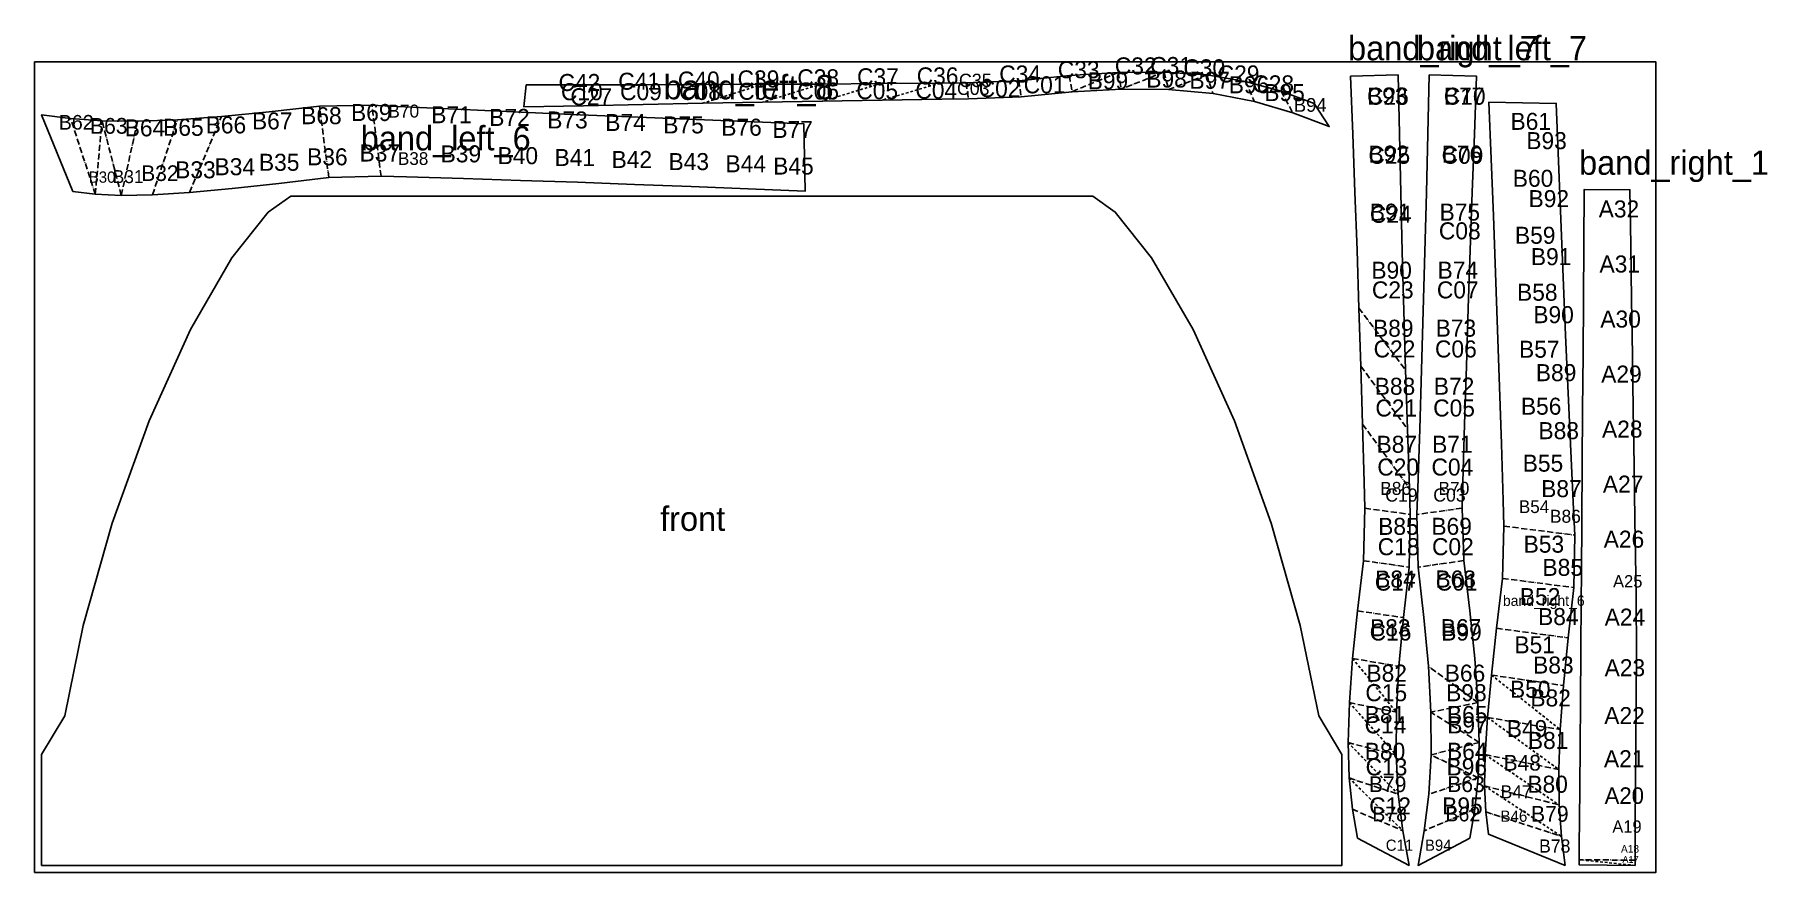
# Model space of a CAD drawing. Header units: millimetres. Extents: x 0 to 2606, y 0 to 1260.
import ezdxf

# ---------------------------------------------------------------- set-up
doc = ezdxf.new("R2010")
doc.units = ezdxf.units.MM
doc.linetypes.add('DASHDOT', pattern=[13, 9, -2, 0, -2])
doc.linetypes.add('DASHED', pattern=[7, 4, -3])
for name, color, linetype in [('CUT', 7, 'CONTINUOUS'), ('LABEL', 7, 'CONTINUOUS'), ('SCORE-MOUNTAIN', 7, 'DASHDOT'), ('SCORE-VALLEY', 7, 'DASHED'), ('SEAM', 7, 'CONTINUOUS'), ('SHEET', 7, 'CONTINUOUS')]:
    doc.layers.add(name, color=color, linetype=linetype)

msp = doc.modelspace()

# ---------------------------------------------------------------- linework, layer by layer
at = {"layer": 'CUT'}
for points in [[(1924.210831, 1156.277814), (1874.586485, 1174.876473), (1821.317534, 1189.772932), (1762.762611, 1199.478571), (1698.655477, 1203.814612), (1629.490007, 1203.276986), (1556.219686, 1198.66595), (1480.116356, 1190.822375), (1400.97924, 1187.430235), (1361.204898, 1187.060979), (1272.384159, 1186.372528), (1183.562533, 1185.809979), (1094.740975, 1185.3608), (1005.918551, 1185.010094), (917.096475, 1184.743708), (828.273059, 1184.550658), (739.450682, 1184.418494), (735.838, 1151.329873), (825.600095, 1153.248435), (915.364862, 1155.098818), (1005.13003, 1156.867758), (1094.898232, 1158.543249), (1184.667151, 1160.110324), (1274.439341, 1161.556413), (1364.213271, 1162.868565), (1404.415602, 1163.427771), (1483.712291, 1166.793864), (1560.199428, 1174.264701), (1634.457442, 1178.135473), (1705.422719, 1177.459907), (1772.257996, 1171.428476), (1834.488499, 1159.67376), (1892.30355, 1142.606454), (1947.092117, 1121.918)], [(2067.260528, 10.414), (2057.899986, 62.575921), (2050.99244, 117.45553), (2047.676193, 176.716655), (2048.13388, 240.968631), (2051.988451, 310.028703), (2058.603154, 383.145372), (2067.305069, 459.15534), (2068.953003, 538.347979), (2067.596217, 578.100888), (2064.715581, 666.877572), (2061.984873, 755.658994), (2059.402771, 844.444148), (2056.968491, 933.233902), (2054.67782, 1022.026835), (2052.523886, 1110.82434), (2050.501439, 1199.623787), (1979.239553, 1197.521606), (1982.59157, 1110.293662), (1985.808191, 1023.059671), (1988.884201, 935.821353), (1991.813162, 848.57723), (1994.593076, 761.329179), (1997.222872, 674.075526), (1999.703684, 586.81751), (2000.785896, 547.74171), (1998.528695, 468.842753), (1989.504787, 393.359871), (1982.253862, 321.654235), (1977.336337, 255.277613), (1975.358, 195.286974), (1976.82352, 142.028393), (1981.82387, 94.818828), (1989.446586, 51.47107)], [(2158.390437, 51.578464), (2165.967929, 94.934151), (2171.000188, 142.140325), (2172.564932, 195.396083), (2170.700361, 255.390366), (2165.856123, 321.772377), (2158.604815, 393.477974), (2149.506443, 468.951916), (2147.1418, 547.847727), (2148.190038, 586.924453), (2150.677476, 674.18228), (2153.314841, 761.435705), (2156.101942, 848.683527), (2159.036281, 935.927469), (2162.114758, 1023.165699), (2165.329939, 1110.399743), (2168.675712, 1197.627927), (2097.410674, 1199.62036), (2095.396876, 1110.820716), (2093.246863, 1022.023116), (2090.956253, 933.230181), (2088.519145, 844.440505), (2085.932393, 755.655486), (2083.196601, 666.87422), (2080.311739, 578.097674), (2078.99, 538.343584), (2080.745829, 459.153264), (2089.523025, 383.151952), (2096.140187, 310.035505), (2099.925098, 240.971581), (2100.274258, 176.718923), (2096.865952, 117.463022), (2089.936426, 62.586184), (2080.633256, 10.414)], [(57.568328, 1024.254484), (91.188411, 1020.165733), (130.170531, 1018.286), (177.258097, 1019.221033), (233.054322, 1022.800143), (296.891509, 1028.608345), (367.316065, 1036.184485), (442.367242, 1045.083126), (520.954962, 1047.402756), (559.322273, 1046.282752), (644.99581, 1043.651248), (730.665253, 1040.883813), (816.328876, 1037.975553), (901.988468, 1034.923641), (987.641974, 1031.726216), (1073.290786, 1028.380859), (1158.93265, 1024.890101), (1156.770605, 1126.127801), (1069.539014, 1129.383547), (982.31207, 1132.785919), (895.091739, 1136.335508), (807.876626, 1140.028735), (720.668586, 1143.86384), (633.465764, 1147.836705), (546.269107, 1151.942657), (507.222846, 1153.807822), (428.30032, 1152.635065), (352.77163, 1144.002962), (281.045535, 1136.957288), (214.667978, 1132.05239), (154.686975, 1129.800755), (101.413104, 1130.521033), (54.074719, 1134.102069), (10.414, 1139.658647)], [(2301.995128, 10.414), (2296.396014, 54.069284), (2292.866433, 101.411534), (2292.261722, 154.686842), (2294.626735, 214.663482), (2299.592636, 281.036503), (2306.625579, 352.763847), (2315.178225, 428.301576), (2316.242744, 507.225636), (2314.34112, 546.270138), (2310.227473, 633.466432), (2306.250131, 720.66905), (2302.413279, 807.877013), (2298.720293, 895.092136), (2295.172131, 982.312526), (2291.771587, 1069.539541), (2288.517245, 1156.771184), (2187.276104, 1158.765636), (2190.762809, 1073.123606), (2194.103718, 987.474621), (2197.297147, 901.820965), (2200.346324, 816.161276), (2203.253925, 730.497631), (2206.023536, 644.828258), (2208.660545, 559.15489), (2209.815989, 520.78863), (2207.604098, 442.197805), (2198.78418, 367.137335), (2191.218842, 296.711617), (2185.346099, 232.880336), (2181.648225, 177.091856), (2180.59, 130.006898), (2182.407308, 91.021817), (2186.524445, 57.405198)], [(10.414, 10.414), (1966.214, 10.414), (1966.214, 177.189), (1931.263, 235.565), (1903.448, 371.132), (1859.836, 525.39), (1804.376, 679.073), (1742.305, 816.39), (1680.003, 924.372), (1625.25, 993.24), (1591.414, 1016.889), (385.214, 1016.889), (351.378, 993.24), (296.625, 924.372), (234.323, 816.39), (172.252, 679.073), (116.792, 525.39), (73.18, 371.132), (45.365, 235.565), (10.414, 177.189)], [(2407.14376, 10.414), (2407.0633, 18.253884), (2407.13532, 41.044915), (2407.345651, 77.998073), (2407.677092, 127.707262), (2408.109189, 188.268177), (2408.618882, 257.356389), (2409.181751, 332.317706), (2408.716047, 410.282088), (2408.143246, 447.351375), (2406.86886, 530.130717), (2405.598116, 612.910139), (2404.332355, 695.688638), (2403.073043, 778.46822), (2401.818446, 861.246889), (2400.571105, 944.026643), (2399.329524, 1026.805508), (2330.564644, 1027.295302), (2329.968226, 944.535451), (2329.365385, 861.774646), (2328.756611, 779.014886), (2328.142312, 696.254165), (2327.522907, 613.494483), (2326.898742, 530.733837), (2326.270152, 447.973224), (2325.987827, 410.912299), (2325.39344, 332.956565), (2324.820616, 257.996754), (2324.289323, 188.912797), (2323.817544, 128.360635), (2323.421331, 78.667214), (2323.115199, 41.741483), (2322.91294, 19.002383), (2322.83, 11.324831)]]:
    msp.add_lwpolyline(points, close=True, dxfattribs=at)
at = {"layer": 'SCORE-MOUNTAIN'}
for p, q in [((1629.490007, 1203.276986), (1560.199428, 1174.264701)), ((1629.490007, 1203.276986), (1634.457442, 1178.135473)), ((1698.655477, 1203.814612), (1634.457442, 1178.135473)), ((1698.655477, 1203.814612), (1705.422719, 1177.459907)), ((1762.762611, 1199.478571), (1705.422719, 1177.459907)), ((1762.762611, 1199.478571), (1772.257996, 1171.428476)), ((1400.97924, 1187.430235), (1404.415602, 1163.427771)), ((1480.116356, 1190.822375), (1483.712291, 1166.793864)), ((1556.219686, 1198.66595), (1560.199428, 1174.264701)), ((1821.317534, 1189.772932), (1834.488499, 1159.67376)), ((1874.586485, 1174.876473), (1892.30355, 1142.606454)), ((442.367242, 1045.083126), (428.30032, 1152.635065)), ((520.954962, 1047.402756), (507.222846, 1153.807822)), ((91.188411, 1020.165733), (54.074719, 1134.102069)), ((91.188411, 1020.165733), (101.413104, 1130.521033)), ((130.170531, 1018.286), (101.413104, 1130.521033)), ((130.170531, 1018.286), (154.686975, 1129.800755)), ((177.258097, 1019.221033), (214.667978, 1132.05239)), ((233.054322, 1022.800143), (281.045535, 1136.957288)), ((1991.813162, 848.57723), (2061.984873, 755.658994)), ((1994.593076, 761.329179), (2064.715581, 666.877572)), ((1997.222872, 674.075526), (2067.596217, 578.100888)), ((2000.785896, 547.74171), (2068.953003, 538.347979)), ((2147.1418, 547.847727), (2078.99, 538.343584)), ((2209.815989, 520.78863), (2316.242744, 507.225636)), ((1998.528695, 468.842753), (2067.305069, 459.15534)), ((2149.506443, 468.951916), (2080.745829, 459.153264)), ((2207.604098, 442.197805), (2315.178225, 428.301576)), ((1989.504787, 393.359871), (2058.603154, 383.145372)), ((2198.78418, 367.137335), (2306.625579, 352.763847)), ((1982.253862, 321.654235), (2051.988451, 310.028703)), ((2170.700361, 255.390366), (2096.140187, 310.035505)), ((2191.218842, 296.711617), (2299.592636, 281.036503)), ((1977.336337, 255.277613), (2048.13388, 240.968631)), ((2170.700361, 255.390366), (2099.925098, 240.971581)), ((2172.564932, 195.396083), (2099.925098, 240.971581)), ((2185.346099, 232.880336), (2294.626735, 214.663482)), ((1975.358, 195.286974), (2047.676193, 176.716655)), ((2172.564932, 195.396083), (2100.274258, 176.718923)), ((2171.000188, 142.140325), (2100.274258, 176.718923)), ((2181.648225, 177.091856), (2292.261722, 154.686842)), ((1976.82352, 142.028393), (2050.99244, 117.45553)), ((2171.000188, 142.140325), (2096.865952, 117.463022)), ((2180.59, 130.006898), (2292.866433, 101.411534)), ((1981.82387, 94.818828), (2057.899986, 62.575921)), ((2165.967929, 94.934151), (2089.936426, 62.586184)), ((2182.407308, 91.021817), (2296.396014, 54.069284)), ((2407.0633, 18.253884), (2322.91294, 19.002383))]:
    msp.add_line(p, q, dxfattribs=at)
at = {"layer": 'SCORE-VALLEY'}
for p, q in [((1094.740975, 1185.3608), (1005.13003, 1156.867758)), ((1183.562533, 1185.809979), (1094.898232, 1158.543249)), ((1272.384159, 1186.372528), (1184.667151, 1160.110324)), ((1361.204898, 1187.060979), (1274.439341, 1161.556413)), ((1982.253862, 321.654235), (2048.13388, 240.968631)), ((2191.218842, 296.711617), (2294.626735, 214.663482)), ((1977.336337, 255.277613), (2047.676193, 176.716655)), ((2185.346099, 232.880336), (2292.261722, 154.686842)), ((1975.358, 195.286974), (2050.99244, 117.45553)), ((2181.648225, 177.091856), (2292.866433, 101.411534)), ((1976.82352, 142.028393), (2057.899986, 62.575921)), ((2180.59, 130.006898), (2296.396014, 54.069284)), ((2407.14376, 10.414), (2322.91294, 19.002383))]:
    msp.add_line(p, q, dxfattribs=at)
at = {"layer": 'SEAM'}
for p, q in [((1629.490007, 1203.276986), (1556.219686, 1198.66595)), ((1698.655477, 1203.814612), (1629.490007, 1203.276986)), ((1762.762611, 1199.478571), (1698.655477, 1203.814612)), ((1821.317534, 1189.772932), (1762.762611, 1199.478571)), ((2052.523886, 1110.82434), (2050.501439, 1199.623787)), ((2095.396876, 1110.820716), (2097.410674, 1199.62036)), ((828.273059, 1184.550658), (739.450682, 1184.418494)), ((917.096475, 1184.743708), (828.273059, 1184.550658)), ((1005.918551, 1185.010094), (917.096475, 1184.743708)), ((1094.740975, 1185.3608), (1005.918551, 1185.010094)), ((1183.562533, 1185.809979), (1094.740975, 1185.3608)), ((1272.384159, 1186.372528), (1183.562533, 1185.809979)), ((1361.204898, 1187.060979), (1272.384159, 1186.372528)), ((1400.97924, 1187.430235), (1361.204898, 1187.060979)), ((1480.116356, 1190.822375), (1400.97924, 1187.430235)), ((1556.219686, 1198.66595), (1480.116356, 1190.822375)), ((1560.199428, 1174.264701), (1483.712291, 1166.793864)), ((1634.457442, 1178.135473), (1560.199428, 1174.264701)), ((1705.422719, 1177.459907), (1634.457442, 1178.135473)), ((1772.257996, 1171.428476), (1705.422719, 1177.459907)), ((1874.586485, 1174.876473), (1821.317534, 1189.772932)), ((1874.586485, 1174.876473), (1924.210831, 1156.277814)), ((1982.59157, 1110.293662), (1979.239553, 1197.521606)), ((2165.329939, 1110.399743), (2168.675712, 1197.627927)), ((352.77163, 1144.002962), (428.30032, 1152.635065)), ((428.30032, 1152.635065), (507.222846, 1153.807822)), ((507.222846, 1153.807822), (546.269107, 1151.942657)), ((546.269107, 1151.942657), (633.465764, 1147.836705)), ((633.465764, 1147.836705), (720.668586, 1143.86384)), ((825.600095, 1153.248435), (735.838, 1151.329873)), ((915.364862, 1155.098818), (825.600095, 1153.248435)), ((1005.13003, 1156.867758), (915.364862, 1155.098818)), ((1094.898232, 1158.543249), (1005.13003, 1156.867758)), ((1184.667151, 1160.110324), (1094.898232, 1158.543249)), ((1274.439341, 1161.556413), (1184.667151, 1160.110324)), ((1364.213271, 1162.868565), (1274.439341, 1161.556413)), ((1404.415602, 1163.427771), (1364.213271, 1162.868565)), ((1483.712291, 1166.793864), (1404.415602, 1163.427771)), ((1834.488499, 1159.67376), (1772.257996, 1171.428476)), ((1892.30355, 1142.606454), (1834.488499, 1159.67376)), ((2190.762809, 1073.123606), (2187.276104, 1158.765636)), ((2291.771587, 1069.539541), (2288.517245, 1156.771184)), ((54.074719, 1134.102069), (10.414, 1139.658647)), ((54.074719, 1134.102069), (101.413104, 1130.521033)), ((101.413104, 1130.521033), (154.686975, 1129.800755)), ((154.686975, 1129.800755), (214.667978, 1132.05239)), ((214.667978, 1132.05239), (281.045535, 1136.957288)), ((281.045535, 1136.957288), (352.77163, 1144.002962)), ((720.668586, 1143.86384), (807.876626, 1140.028735)), ((807.876626, 1140.028735), (895.091739, 1136.335508)), ((895.091739, 1136.335508), (982.31207, 1132.785919)), ((982.31207, 1132.785919), (1069.539014, 1129.383547)), ((1069.539014, 1129.383547), (1156.770605, 1126.127801)), ((1892.30355, 1142.606454), (1947.092117, 1121.918)), ((1985.808191, 1023.059671), (1982.59157, 1110.293662)), ((2054.67782, 1022.026835), (2052.523886, 1110.82434)), ((2093.246863, 1022.023116), (2095.396876, 1110.820716)), ((2162.114758, 1023.165699), (2165.329939, 1110.399743)), ((2194.103718, 987.474621), (2190.762809, 1073.123606)), ((2295.172131, 982.312526), (2291.771587, 1069.539541)), ((367.316065, 1036.184485), (442.367242, 1045.083126)), ((442.367242, 1045.083126), (520.954962, 1047.402756)), ((520.954962, 1047.402756), (559.322273, 1046.282752)), ((559.322273, 1046.282752), (644.99581, 1043.651248)), ((644.99581, 1043.651248), (730.665253, 1040.883813)), ((91.188411, 1020.165733), (57.568328, 1024.254484)), ((91.188411, 1020.165733), (130.170531, 1018.286)), ((130.170531, 1018.286), (177.258097, 1019.221033)), ((177.258097, 1019.221033), (233.054322, 1022.800143)), ((233.054322, 1022.800143), (296.891509, 1028.608345)), ((296.891509, 1028.608345), (367.316065, 1036.184485)), ((730.665253, 1040.883813), (816.328876, 1037.975553)), ((816.328876, 1037.975553), (901.988468, 1034.923641)), ((901.988468, 1034.923641), (987.641974, 1031.726216)), ((987.641974, 1031.726216), (1073.290786, 1028.380859)), ((1073.290786, 1028.380859), (1158.93265, 1024.890101)), ((1988.884201, 935.821353), (1985.808191, 1023.059671)), ((2056.968491, 933.233902), (2054.67782, 1022.026835)), ((2090.956253, 933.230181), (2093.246863, 1022.023116)), ((2159.036281, 935.927469), (2162.114758, 1023.165699)), ((2400.571105, 944.026643), (2399.329524, 1026.805508)), ((2197.297147, 901.820965), (2194.103718, 987.474621)), ((2298.720293, 895.092136), (2295.172131, 982.312526)), ((2401.818446, 861.246889), (2400.571105, 944.026643)), ((1991.813162, 848.57723), (1988.884201, 935.821353)), ((2059.402771, 844.444148), (2056.968491, 933.233902)), ((2088.519145, 844.440505), (2090.956253, 933.230181)), ((2156.101942, 848.683527), (2159.036281, 935.927469)), ((2200.346324, 816.161276), (2197.297147, 901.820965)), ((2302.413279, 807.877013), (2298.720293, 895.092136)), ((2403.073043, 778.46822), (2401.818446, 861.246889)), ((1994.593076, 761.329179), (1991.813162, 848.57723)), ((2061.984873, 755.658994), (2059.402771, 844.444148)), ((2085.932393, 755.655486), (2088.519145, 844.440505)), ((2153.314841, 761.435705), (2156.101942, 848.683527)), ((2203.253925, 730.497631), (2200.346324, 816.161276)), ((2306.250131, 720.66905), (2302.413279, 807.877013)), ((1997.222872, 674.075526), (1994.593076, 761.329179)), ((2150.677476, 674.18228), (2153.314841, 761.435705)), ((2404.332355, 695.688638), (2403.073043, 778.46822)), ((2064.715581, 666.877572), (2061.984873, 755.658994)), ((2083.196601, 666.87422), (2085.932393, 755.655486)), ((2206.023536, 644.828258), (2203.253925, 730.497631)), ((2310.227473, 633.466432), (2306.250131, 720.66905)), ((2405.598116, 612.910139), (2404.332355, 695.688638)), ((1999.703684, 586.81751), (1997.222872, 674.075526)), ((2067.596217, 578.100888), (2064.715581, 666.877572)), ((2080.311739, 578.097674), (2083.196601, 666.87422)), ((2148.190038, 586.924453), (2150.677476, 674.18228)), ((2208.660545, 559.15489), (2206.023536, 644.828258)), ((2314.34112, 546.270138), (2310.227473, 633.466432)), ((2406.86886, 530.130717), (2405.598116, 612.910139)), ((2000.785896, 547.74171), (1999.703684, 586.81751)), ((2068.953003, 538.347979), (2067.596217, 578.100888)), ((2078.99, 538.343584), (2080.311739, 578.097674)), ((2147.1418, 547.847727), (2148.190038, 586.924453)), ((1998.528695, 468.842753), (2000.785896, 547.74171)), ((2149.506443, 468.951916), (2147.1418, 547.847727)), ((2209.815989, 520.78863), (2208.660545, 559.15489)), ((2067.305069, 459.15534), (2068.953003, 538.347979)), ((2080.745829, 459.153264), (2078.99, 538.343584)), ((2316.242744, 507.225636), (2314.34112, 546.270138)), ((2408.143246, 447.351375), (2406.86886, 530.130717)), ((2207.604098, 442.197805), (2209.815989, 520.78863)), ((2315.178225, 428.301576), (2316.242744, 507.225636)), ((1989.504787, 393.359871), (1998.528695, 468.842753)), ((2058.603154, 383.145372), (2067.305069, 459.15534)), ((2089.523025, 383.151952), (2080.745829, 459.153264)), ((2158.604815, 393.477974), (2149.506443, 468.951916)), ((2408.716047, 410.282088), (2408.143246, 447.351375)), ((2198.78418, 367.137335), (2207.604098, 442.197805)), ((2306.625579, 352.763847), (2315.178225, 428.301576)), ((1982.253862, 321.654235), (1989.504787, 393.359871)), ((2165.856123, 321.772377), (2158.604815, 393.477974)), ((2409.181751, 332.317706), (2408.716047, 410.282088)), ((2051.988451, 310.028703), (2058.603154, 383.145372)), ((2096.140187, 310.035505), (2089.523025, 383.151952)), ((2191.218842, 296.711617), (2198.78418, 367.137335)), ((2299.592636, 281.036503), (2306.625579, 352.763847)), ((1977.336337, 255.277613), (1982.253862, 321.654235)), ((2170.700361, 255.390366), (2165.856123, 321.772377)), ((2408.618882, 257.356389), (2409.181751, 332.317706)), ((2048.13388, 240.968631), (2051.988451, 310.028703)), ((2099.925098, 240.971581), (2096.140187, 310.035505)), ((2185.346099, 232.880336), (2191.218842, 296.711617)), ((2294.626735, 214.663482), (2299.592636, 281.036503)), ((1975.358, 195.286974), (1977.336337, 255.277613)), ((2047.676193, 176.716655), (2048.13388, 240.968631)), ((2100.274258, 176.718923), (2099.925098, 240.971581)), ((2172.564932, 195.396083), (2170.700361, 255.390366)), ((2408.109189, 188.268177), (2408.618882, 257.356389)), ((2181.648225, 177.091856), (2185.346099, 232.880336)), ((2292.261722, 154.686842), (2294.626735, 214.663482)), ((1976.82352, 142.028393), (1975.358, 195.286974)), ((2171.000188, 142.140325), (2172.564932, 195.396083)), ((2407.677092, 127.707262), (2408.109189, 188.268177)), ((2050.99244, 117.45553), (2047.676193, 176.716655)), ((2096.865952, 117.463022), (2100.274258, 176.718923)), ((2180.59, 130.006898), (2181.648225, 177.091856)), ((1981.82387, 94.818828), (1976.82352, 142.028393)), ((2165.967929, 94.934151), (2171.000188, 142.140325)), ((2292.866433, 101.411534), (2292.261722, 154.686842)), ((2057.899986, 62.575921), (2050.99244, 117.45553)), ((2089.936426, 62.586184), (2096.865952, 117.463022)), ((2182.407308, 91.021817), (2180.59, 130.006898)), ((2407.345651, 77.998073), (2407.677092, 127.707262)), ((1989.446586, 51.47107), (1981.82387, 94.818828)), ((2165.967929, 94.934151), (2158.390437, 51.578464)), ((2186.524445, 57.405198), (2182.407308, 91.021817)), ((2296.396014, 54.069284), (2292.866433, 101.411534)), ((2067.260528, 10.414), (2057.899986, 62.575921)), ((2089.936426, 62.586184), (2080.633256, 10.414)), ((2301.995128, 10.414), (2296.396014, 54.069284)), ((2407.13532, 41.044915), (2407.345651, 77.998073)), ((2407.0633, 18.253884), (2407.13532, 41.044915)), ((2407.14376, 10.414), (2407.0633, 18.253884))]:
    msp.add_line(p, q, dxfattribs=at)
at = {"layer": 'SHEET'}
msp.add_lwpolyline([(0, 0), (2438.4, 0), (2438.4, 1219.2), (0, 1219.2)], close=True, dxfattribs=at)

# ---------------------------------------------------------------- texts
at = {"layer": 'LABEL'}
for s, height, p in [('band_right_7', 36.576, (1975.358, 1221.569387)), ('band_left_7', 36.576, (2078.99, 1221.56596)), ('band_left_8', 36.576, (945.970797, 1162.866306)), ('band_left_6', 36.576, (490.36585, 1086.046911)), ('band_right_1', 36.576, (2322.83, 1049.240902)), ('front', 36.576, (940.7652, 513.6515)), ('band_right_6', 15.744769, (2208.284542, 400.853556))]:
    msp.add_text(s, height=height, dxfattribs=at).set_placement(p)
at = {"layer": 'SEAM'}
for s, height, p in [('C32', 25.6032, (1624.602134, 1200.295542)), ('C31', 25.6032, (1677.840391, 1200.839526)), ('C42', 25.6032, (787.907605, 1175.326772)), ('C41', 25.6032, (877.688541, 1177.211612)), ('C40', 25.6032, (967.474404, 1179.021695)), ('C39', 25.6032, (1057.265079, 1180.744371)), ('C38', 25.6032, (1147.061459, 1182.366156)), ('C37', 25.6032, (1236.86307, 1183.87326)), ('C36', 25.6032, (1326.670503, 1185.252908)), ('C35', 20.10311, (1390.093727, 1181.239217)), ('C34', 25.6032, (1450.767631, 1188.132965)), ('C33', 25.6032, (1538.86985, 1194.583651)), ('B99', 25.6032, (1583.739329, 1177.974083)), ('B98', 25.6032, (1671.93281, 1180.503615)), ('C30', 25.6032, (1727.718182, 1197.393812)), ('B97', 25.6032, (1736.834996, 1178.65624)), ('C29', 25.6032, (1779.343179, 1188.193603)), ('C28', 25.6032, (1831.330563, 1173.240133)), ('C10', 25.6032, (791.577118, 1161.441722)), ('C27', 25.6032, (805.677807, 1153.819427)), ('C09', 25.6032, (880.415809, 1161.604358)), ('C08', 25.6032, (969.25758, 1161.834125)), ('C07', 25.6032, (1058.101705, 1162.142747)), ('C06', 25.6032, (1146.949243, 1162.542804)), ('C05', 25.6032, (1235.800244, 1163.048836)), ('C04', 25.6032, (1324.654089, 1163.674565)), ('C03', 19.888028, (1387.224643, 1169.347153)), ('C02', 25.6032, (1419.852184, 1166.104565)), ('C01', 25.6032, (1487.576048, 1171.822701)), ('B96', 25.6032, (1795.953022, 1171.893034)), ('B95', 25.6032, (1849.427201, 1160.133201)), ('C26', 25.6032, (2003.90266, 1154.699388)), ('B93', 25.6032, (2003.90054, 1154.792478)), ('C10', 25.6032, (2119.40712, 1154.698106)), ('B77', 25.6032, (2119.41475, 1154.897032)), ('B68', 25.6032, (400.833451, 1125.425168)), ('B69', 25.6032, (475.784914, 1130.181107)), ('B70', 19.545392, (531.77027, 1135.304422)), ('B71', 25.6032, (596.464544, 1126.872305)), ('B72', 25.6032, (683.699414, 1122.83127)), ('B94', 20.738592, (1893.813283, 1143.999926)), ('B62', 22.006442, (36.345832, 1117.233035)), ('B63', 23.73682, (83.253491, 1111.009278)), ('B64', 25.6032, (135.419482, 1107.12012)), ('B65', 25.6032, (193.222838, 1107.899911)), ('B66', 25.6032, (257.235816, 1111.524613)), ('B67', 25.6032, (326.842209, 1117.547619)), ('B73', 25.6032, (770.941199, 1118.925657)), ('B74', 25.6032, (858.190238, 1115.159874)), ('B75', 25.6032, (945.445868, 1111.536892)), ('B76', 25.6032, (1032.708375, 1108.059362)), ('B77', 25.6032, (1109.605652, 1104.728827)), ('B61', 25.6032, (2219.724223, 1116.881979)), ('B37', 25.6032, (488.662214, 1069.27579)), ('B93', 25.6032, (2243.465728, 1087.871442)), ('B33', 25.6032, (211.36209, 1044.006206)), ('B34', 25.6032, (270.565952, 1048.652335)), ('B35', 25.6032, (337.320058, 1055.307103)), ('B36', 25.6032, (409.809478, 1063.516402)), ('B38', 19.191828, (546.400167, 1064.108044)), ('B39', 25.6032, (610.547441, 1067.999018)), ('B40', 25.6032, (696.255473, 1065.298397)), ('B41', 25.6032, (781.959875, 1062.459295)), ('B42', 25.6032, (867.660092, 1059.477866)), ('B43', 25.6032, (953.355768, 1056.35177)), ('B44', 25.6032, (1039.046686, 1053.078861)), ('B45', 25.6032, (1110.781725, 1049.659242)), ('C25', 25.6032, (2005.992455, 1065.866808)), ('B92', 25.6032, (2005.952214, 1067.52576)), ('C09', 25.6032, (2116.066541, 1065.864153)), ('B76', 25.6032, (2116.131677, 1067.631435)), ('B30', 16.9339, (81.298477, 1037.339146)), ('B31', 19.513708, (117.379463, 1036.767821)), ('B32', 23.548424, (160.358077, 1039.942921)), ('B60', 25.6032, (2223.139593, 1031.197264)), ('B92', 25.6032, (2246.837054, 1000.604825)), ('C24', 25.6032, (2008.216534, 977.036108)), ('B91', 25.6032, (2008.133558, 980.252496)), ('B75', 25.6032, (2112.982244, 980.359219)), ('A32', 25.6032, (2352.333546, 985.070499)), ('C08', 25.6032, (2111.987511, 952.170382)), ('B59', 25.6032, (2226.408274, 945.506305)), ('B91', 25.6032, (2250.355847, 913.344003)), ('B90', 25.6032, (2010.450356, 892.972452)), ('B74', 25.6032, (2109.973211, 893.080078)), ('A31', 25.6032, (2353.578055, 902.289591)), ('C23', 25.6032, (2011.262591, 863.346383)), ('C07', 25.6032, (2108.973008, 863.341988)), ('B58', 25.6032, (2229.53099, 859.810845)), ('B90', 25.6032, (2254.020148, 826.0895)), ('A30', 25.6032, (2354.829085, 819.508356)), ('B89', 25.6032, (2012.907976, 805.687029)), ('B73', 25.6032, (2107.109942, 805.795337)), ('C22', 25.6032, (2013.81434, 774.521864)), ('C06', 25.6032, (2106.11077, 774.51712)), ('B57', 25.6032, (2232.510702, 774.111127)), ('B89', 25.6032, (2257.828633, 738.841974)), ('A29', 25.6032, (2356.086079, 736.727922)), ('B88', 25.6032, (2015.509026, 718.396542)), ('B72', 25.6032, (2104.39525, 718.50518)), ('C21', 25.6032, (2016.514662, 685.701075)), ('C05', 25.6032, (2103.403554, 685.69637)), ('B56', 25.6032, (2235.350538, 688.407511)), ('B88', 25.6032, (2261.778392, 651.601106)), ('A28', 25.6032, (2357.348671, 653.947082)), ('B87', 25.6032, (2018.254499, 631.10138)), ('B71', 25.6032, (2101.830523, 631.209978)), ('B55', 25.6032, (2238.054973, 602.700494)), ('C20', 25.6032, (2019.364774, 596.884454)), ('C04', 25.6032, (2100.85189, 596.880113)), ('B86', 19.545392, (2023.692517, 567.766606)), ('C19', 19.888028, (2031.303716, 557.61388)), ('C03', 19.888028, (2103.506618, 557.625847)), ('B70', 19.545392, (2111.324145, 567.857797)), ('B87', 25.6032, (2265.865394, 564.36744)), ('A27', 25.6032, (2358.616966, 571.16674)), ('B54', 19.191828, (2232.260632, 540.49171)), ('B85', 25.6032, (2020.691903, 507.633273)), ('B69', 25.6032, (2100.72286, 507.709497)), ('B86', 19.545392, (2278.979181, 525.892156)), ('C18', 25.6032, (2020.055638, 477.05712)), ('C02', 25.6032, (2101.640701, 477.085921)), ('B53', 25.6032, (2239.424763, 480.844946)), ('A26', 25.6032, (2359.889561, 488.386344)), ('B85', 25.6032, (2267.794659, 445.975641)), ('C17', 25.6032, (2015.632213, 423.771274)), ('B84', 25.6032, (2016.158238, 428.366034)), ('C01', 25.6032, (2107.328005, 423.7962)), ('B68', 25.6032, (2106.766135, 428.457096)), ('A25', 18.536856, (2373.955077, 428.558971)), ('B52', 25.6032, (2233.760528, 401.978436)), ('B84', 25.6032, (2261.178733, 371.974579)), ('A24', 25.6032, (2361.32777, 371.162257)), ('C16', 25.6032, (2007.861676, 348.663197)), ('B83', 25.6032, (2008.45203, 355.188763)), ('B67', 25.6032, (2114.842969, 355.306763)), ('B99', 25.6032, (2115.514052, 348.67066)), ('B51', 25.6032, (2225.593537, 329.463302)), ('B82', 25.6032, (2003.067955, 286.763453)), ('B66', 25.6032, (2120.778677, 286.904273)), ('B83', 25.6032, (2253.738408, 299.065114)), ('A23', 25.6032, (2361.279664, 295.010067)), ('B50', 25.6032, (2218.909399, 262.684852)), ('C15', 25.6032, (2001.431607, 257.445981)), ('B98', 25.6032, (2122.929816, 257.426571)), ('B82', 25.6032, (2249.616362, 249.569211)), ('C14', 25.6032, (2000.284254, 209.006781)), ('B81', 25.6032, (2000.394779, 224.522811)), ('B65', 25.6032, (2124.032941, 224.677417)), ('B97', 25.6032, (2124.5211, 208.970469)), ('A22', 25.6032, (2360.743338, 222.982275)), ('B49', 25.6032, (2214.170548, 203.46207)), ('B81', 25.6032, (2245.858078, 185.583089)), ('B80', 25.6032, (2000.469751, 169.291516)), ('B64', 25.6032, (2124.180492, 169.44495)), ('A21', 25.6032, (2360.272362, 158.152124)), ('C13', 25.6032, (2001.784411, 145.798629)), ('B96', 25.6032, (2123.484817, 145.767769)), ('B48', 23.548424, (2209.371871, 153.073176)), ('B79', 23.73682, (2006.661862, 120.673768)), ('B63', 23.73682, (2124.574975, 120.801754)), ('B47', 19.513708, (2204.896053, 111.332146)), ('B80', 25.6032, (2245.035801, 119.796356)), ('C12', 25.6032, (2007.186462, 87.138087)), ('B95', 25.6032, (2116.983371, 87.137807)), ('A20', 24.855147, (2361.281793, 103.001816)), ('B78', 22.006442, (2011.743652, 76.575171)), ('B62', 22.006442, (2121.843162, 76.666179)), ('B46', 16.9339, (2204.673525, 76.066219)), ('B79', 23.73682, (2250.599154, 76.152098)), ('A19', 18.476879, (2372.87403, 59.616143)), ('C11', 16.79826, (2032.065874, 32.424893)), ('B94', 16.79826, (2091.022552, 32.45497)), ('B78', 19.805798, (2262.679945, 29.722041)), ('A18', 11.395572, (2385.903648, 29.681808)), ('A17', 10.24128, (2388.05572, 14.239352))]:
    msp.add_text(s, height=height, dxfattribs=at).set_placement(p)

doc.saveas('drawing.dxf')
